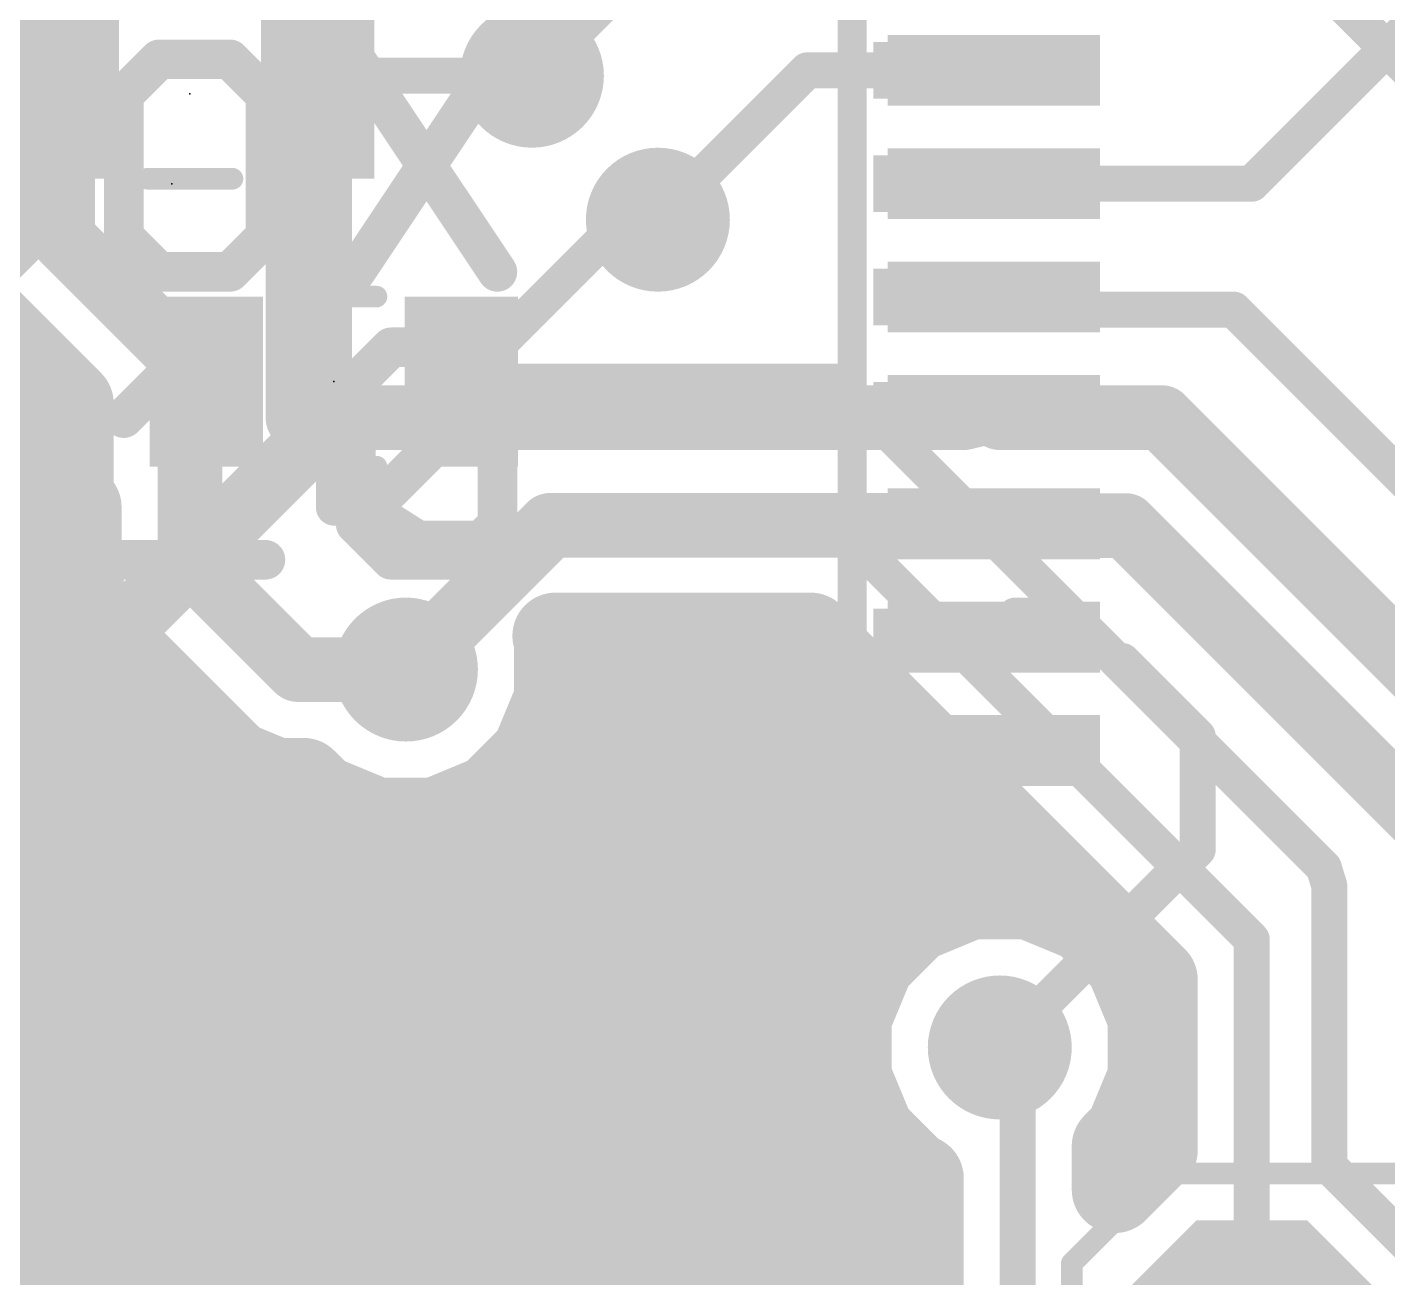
# Model space of a CAD drawing. Extents: x -0.2 to 38.1, y -0.7 to 65.1.
# Drawn here: x 14.22 to 23.82, y 15.77 to 24.6 of the extents above; entities that cross this region are included whole.
import ezdxf

# ---------------------------------------------------------------- set-up
doc = ezdxf.new("R2010")
doc.units = 0
for name, color, linetype in [('1', 22, 'CONTINUOUS'), ('16', 175, 'CONTINUOUS'), ('17', 82, 'CONTINUOUS'), ('18', 82, 'CONTINUOUS'), ('21', 253, 'CONTINUOUS'), ('22', 253, 'CONTINUOUS'), ('23', 7, 'CONTINUOUS'), ('24', 7, 'CONTINUOUS'), ('51', 253, 'CONTINUOUS')]:
    doc.layers.add(name, color=color, linetype=linetype)

# ---------------------------------------------------------------- blocks, each defined once
blk = doc.blocks.new('OCTAGONP')
at = {"const_width": 0.5}
blk.add_lwpolyline([(-0.25, -0.1036), (-0.25, 0.1036), (-0.1036, 0.25), (0.1036, 0.25), (0.25, 0.1036), (0.25, -0.1036), (0.1036, -0.25), (-0.1036, -0.25), (-0.25, -0.1036), (-0.25, 0.1036)], dxfattribs=at)
blk = doc.blocks.new('RECT')
blk.add_solid([(-0.5, -0.5), (0.5, -0.5), (-0.5, 0.5), (0.5, 0.5)])
blk = doc.blocks.new('ROUNDV')
at = {"const_width": 0.5}
blk.add_lwpolyline([(0, -0.25, 1), (0, 0.25, 1), (0, -0.25)], format="xyb", dxfattribs=at)

msp = doc.modelspace()

# ---------------------------------------------------------------- linework, layer by layer
at = {"layer": '1'}
for points, const_width in [([(16.129, 27.432), (16.129, 21.844)], 0.4572), ([(25.019, 25.654), (22.86, 23.495)], 0.254), ([(18.542, 25.019), (17.78, 24.257)], 0.254), ([(19.723, 24.295), (18.669, 23.241)], 0.254), ([(21.04, 24.295), (19.723, 24.295)], 0.254), ([(22.86, 23.495), (21.04, 23.495)], 0.254), ([(21.082, 22.606), (21.04, 22.695)], 0.254), ([(22.733, 22.606), (21.082, 22.606)], 0.254), ([(24.511, 20.828), (22.733, 22.606)], 0.254), ([(20.828, 21.844), (21.04, 21.895)], 0.4572), ([(21.082, 21.844), (21.04, 21.895)], 0.4572), ([(16.383, 21.844), (14.478, 19.939)], 0.4572), ([(16.129, 21.844), (16.383, 21.844)], 0.4572), ([(20.828, 21.844), (16.383, 21.844)], 0.4572), ([(21.082, 21.844), (22.225, 21.844)], 0.4572), ([(22.225, 21.844), (24.384, 19.685)], 0.4572), ([(20.7552, 21.095), (20.7079, 21.0836)], 0.4572), ([(21.04, 21.095), (20.7552, 21.095)], 0.4572), ([(21.082, 21.082), (21.04, 21.095)], 0.4572), ([(17.9086, 21.0836), (16.891, 20.066)], 0.4572), ([(20.7079, 21.0836), (17.9086, 21.0836)], 0.4572), ([(21.971, 21.082), (21.082, 21.082)], 0.4572), ([(24.765, 18.288), (21.971, 21.082)], 0.4572), ([(21.192, 20.447), (21.04, 20.295)], 0.254), ([(21.59, 20.447), (21.192, 20.447)], 0.254), ([(21.911, 20.126), (21.59, 20.447)], 0.254), ([(16.891, 20.066), (16.764, 19.939)], 0.4572), ([(14.478, 19.939), (14.478, 17.78)], 0.4572), ([(21.9478, 20.126), (21.911, 20.126)], 0.254), ([(22.479, 19.5948), (21.9478, 20.126)], 0.254), ([(22.479, 18.796), (22.479, 19.5948)], 0.254), ([(21.082, 17.399), (22.479, 18.796)], 0.254), ([(14.478, 17.78), (14.44, 17.695)], 0.4572), ([(15.24, 15.621), (15.24, 17.695)], 0.254), ([(16.129, 17.653), (16.04, 17.695)], 0.254), ([(16.129, 16.383), (16.129, 17.653)], 0.254), ([(17.653, 17.653), (17.64, 17.695)], 0.254), ([(17.653, 16.002), (17.653, 17.653)], 0.254), ([(18.44, 17.695), (18.44, 16.231)], 0.254), ([(19.24, 17.695), (19.24, 16.32)], 0.254), ([(17.6896, 14.646), (16.129, 16.383)], 0.254), ([(19.24, 16.32), (22.86, 12.7)], 0.254), ([(18.44, 16.231), (19.939, 14.732)], 0.254), ([(19.05, 14.605), (17.653, 16.002)], 0.254)]:
    msp.add_lwpolyline(points, dxfattribs=dict(at, const_width=const_width))
for points, const_width in [([(19.723, 24.3585, 1), (19.723, 24.2315)], 0.127), ([(19.7679, 24.2501, 1), (19.6781, 24.3399)], 0.127), ([(21.04, 24.2315, 1), (21.04, 24.3585)], 0.127), ([(17.7351, 24.3019, 1), (17.8249, 24.2121)], 0.127), ([(21.04, 23.5585, 1), (21.04, 23.4315)], 0.127), ([(22.86, 23.4315, 1), (22.86, 23.5585)], 0.127), ([(22.8151, 23.5399, 1), (22.9049, 23.4501)], 0.127), ([(18.6241, 23.2859, 1), (18.7139, 23.1961)], 0.127), ([(21.0974, 22.7221, 1), (20.9826, 22.6679)], 0.127), ([(21.082, 22.6695, 1), (21.082, 22.5425)], 0.127), ([(21.0246, 22.5789, 1), (21.1394, 22.6331)], 0.127), ([(22.7779, 22.6509, 1), (22.6881, 22.5611)], 0.127), ([(22.733, 22.5425, 1), (22.733, 22.6695)], 0.127), ([(21.1282, 21.9677, 1), (20.9518, 21.8223)], 0.2286), ([(21.0667, 21.7839, 1), (21.0133, 22.0061)], 0.2286), ([(16.129, 21.9583, 1), (16.129, 21.7297)], 0.2286), ([(16.383, 21.9583, 1), (16.383, 21.7297)], 0.2286), ([(16.4638, 21.7632, 1), (16.3022, 21.9248)], 0.2286), ([(16.383, 21.7297, 1), (16.383, 21.9583)], 0.2286), ([(20.8013, 21.9551, 1), (20.8547, 21.7329)], 0.2286), ([(20.828, 21.7297, 1), (20.828, 21.9583)], 0.2286), ([(21.082, 21.9583, 1), (21.082, 21.7297)], 0.2286), ([(20.9938, 21.7713, 1), (21.1702, 21.9167)], 0.2286), ([(22.3058, 21.9248, 1), (22.1442, 21.7632)], 0.2286), ([(22.225, 21.7297, 1), (22.225, 21.9583)], 0.2286), ([(16.0147, 21.844, 1), (16.2433, 21.844)], 0.2286), ([(20.7552, 21.2093, 1), (20.7552, 20.9807)], 0.2286), ([(20.7819, 20.9839, 1), (20.7285, 21.2061)], 0.2286), ([(21.0738, 21.2042, 1), (21.0062, 20.9858)], 0.2286), ([(21.04, 20.9807, 1), (21.04, 21.2093)], 0.2286), ([(17.9086, 21.1979, 1), (17.9086, 20.9693)], 0.2286), ([(17.9894, 21.0028, 1), (17.8278, 21.1644)], 0.2286), ([(20.6812, 21.1948, 1), (20.7347, 20.9725)], 0.2286), ([(20.7079, 20.9693, 1), (20.7079, 21.1979)], 0.2286), ([(21.082, 21.1963, 1), (21.082, 20.9677)], 0.2286), ([(21.0482, 20.9728, 1), (21.1158, 21.1912)], 0.2286), ([(22.0518, 21.1628, 1), (21.8902, 21.0012)], 0.2286), ([(21.971, 20.9677, 1), (21.971, 21.1963)], 0.2286), ([(21.192, 20.5105, 1), (21.192, 20.3835)], 0.127), ([(21.2369, 20.4021, 1), (21.1471, 20.4919)], 0.127), ([(21.6349, 20.4919, 1), (21.5451, 20.4021)], 0.127), ([(21.59, 20.3835, 1), (21.59, 20.5105)], 0.127), ([(20.9951, 20.3399, 1), (21.0849, 20.2501)], 0.127), ([(16.8102, 20.1468, 1), (16.9718, 19.9852)], 0.2286), ([(16.9718, 19.9852, 1), (16.8102, 20.1468)], 0.2286), ([(14.5923, 19.939, 1), (14.3637, 19.939)], 0.2286), ([(21.911, 20.1895, 1), (21.911, 20.0625)], 0.127), ([(21.8661, 20.0811, 1), (21.9559, 20.1709)], 0.127), ([(21.9927, 20.1709, 1), (21.9029, 20.0811)], 0.127), ([(21.9478, 20.0625, 1), (21.9478, 20.1895)], 0.127), ([(14.3972, 20.0198, 1), (14.5588, 19.8582)], 0.2286), ([(16.6832, 20.0198, 1), (16.8448, 19.8582)], 0.2286), ([(22.5425, 19.5948, 1), (22.4155, 19.5948)], 0.127), ([(22.4341, 19.5499, 1), (22.5239, 19.6397)], 0.127), ([(22.5239, 18.7511, 1), (22.4341, 18.8409)], 0.127), ([(22.4155, 18.796, 1), (22.5425, 18.796)], 0.127), ([(14.5823, 17.7334, 1), (14.3737, 17.8266)], 0.2286), ([(14.3637, 17.78, 1), (14.5923, 17.78)], 0.2286), ([(14.3357, 17.7416, 1), (14.5443, 17.6484)], 0.2286), ([(15.3035, 17.695, 1), (15.1765, 17.695)], 0.127), ([(16.0671, 17.7524, 1), (16.0129, 17.6376)], 0.127), ([(16.1925, 17.653, 1), (16.0655, 17.653)], 0.127), ([(16.1019, 17.5956, 1), (16.1561, 17.7104)], 0.127), ([(17.7007, 17.7138, 1), (17.5793, 17.6762)], 0.127), ([(17.7165, 17.653, 1), (17.5895, 17.653)], 0.127), ([(18.5035, 17.695, 1), (18.3765, 17.695)], 0.127), ([(19.3035, 17.695, 1), (19.1765, 17.695)], 0.127), ([(17.5923, 17.6342, 1), (17.7137, 17.6718)], 0.127), ([(21.0371, 17.4439, 1), (21.1269, 17.3541)], 0.127), ([(16.0655, 16.383, 1), (16.1925, 16.383)], 0.127), ([(16.1762, 16.4254, 1), (16.0818, 16.3406)], 0.127), ([(19.2849, 16.3649, 1), (19.1951, 16.2751)], 0.127), ([(18.4849, 16.2759, 1), (18.3951, 16.1861)], 0.127), ([(19.1765, 16.32, 1), (19.3035, 16.32)], 0.127), ([(18.3765, 16.231, 1), (18.5035, 16.231)], 0.127), ([(17.6979, 16.0469, 1), (17.6081, 15.9571)], 0.127), ([(17.5895, 16.002, 1), (17.7165, 16.002)], 0.127)]:
    msp.add_lwpolyline(points, format="xyb", dxfattribs=dict(at, const_width=const_width))
at = {"layer": '16'}
for points, const_width in [([(28.194, 20.066), (22.352, 25.908)], 0.254), ([(14.467, 25.411), (14.467, 24.13)], 0.4572), ([(14.467, 24.13), (14.467, 23.114)], 0.4572), ([(16.394, 24.257), (16.267, 24.13)], 0.254), ([(17.78, 24.257), (16.394, 24.257)], 0.254), ([(16.267, 24.13), (16.383, 24.13)], 0.254), ([(16.383, 24.13), (16.383, 21.209)], 0.254), ([(15.483, 22.098), (14.467, 23.114)], 0.4572), ([(17.283, 22.098), (18.426, 23.241)], 0.254), ([(18.669, 23.241), (18.426, 23.241)], 0.254), ([(13.7995, 22.668), (14.5242, 21.9432)], 0.6096), ([(15.367, 21.982), (15.483, 22.098)], 0.4572), ([(7.5041, 21.9456), (14.5218, 21.9456)], 0.6096), ([(14.5242, 21.9432), (14.5242, 21.2665)], 0.6096), ([(15.367, 20.828), (15.367, 21.982)], 0.4572), ([(19.939, 22.098), (17.283, 22.098)], 0.254), ([(23.368, 18.669), (19.939, 22.098)], 0.254), ([(7.8788, 21.336), (14.5242, 21.336)], 0.6096), ([(14.5242, 21.2665), (14.5796, 21.2111)], 0.6096), ([(14.5796, 21.2111), (14.5796, 20.6714)], 0.6096), ([(16.383, 21.209), (16.6332, 21.209)], 0.254), ([(16.6332, 21.209), (16.9792, 20.99)], 0.254), ([(7.9447, 20.7264), (14.5796, 20.7264)], 0.6096), ([(16.129, 20.066), (15.367, 20.828)], 0.4572), ([(16.9792, 20.99), (20.031, 20.99)], 0.254), ([(20.031, 20.99), (22.86, 18.161)], 0.254), ([(14.5796, 20.6714), (14.6995, 20.382)], 0.6096), ([(14.6995, 20.382), (14.921, 20.1605)], 0.6096), ([(17.9578, 20.2782), (17.947, 20.3042)], 0.6096), ([(17.947, 20.3042), (19.7469, 20.3042)], 0.6096), ([(17.9578, 19.8538), (17.9578, 20.2782)], 0.6096), ([(19.7469, 20.3042), (22.1742, 17.8769)], 0.6096), ([(14.921, 20.1605), (15.683, 19.3985)], 0.6096), ([(7.7453, 20.1168), (14.9646, 20.1168)], 0.6096), ([(17.9578, 20.1168), (19.9343, 20.1168)], 0.6096), ([(16.891, 20.066), (16.129, 20.066)], 0.4572), ([(17.7954, 19.4617), (17.9578, 19.8538)], 0.6096), ([(7.0606, 19.5072), (15.5742, 19.5072)], 0.6096), ([(17.8142, 19.5072), (20.5439, 19.5072)], 0.6096), ([(15.683, 19.3985), (15.9724, 19.2786)], 0.6096), ([(17.4953, 19.1616), (17.7954, 19.4617)], 0.6096), ([(15.9724, 19.2786), (16.1697, 19.2786)], 0.6096), ([(16.1697, 19.2786), (16.2867, 19.1616)], 0.6096), ([(16.2867, 19.1616), (16.6788, 18.9992)], 0.6096), ([(17.1032, 18.9992), (17.4953, 19.1616)], 0.6096), ([(16.6788, 18.9992), (17.1032, 18.9992)], 0.6096), ([(1.3208, 18.8976), (21.1535, 18.8976)], 0.6096), ([(20.8698, 18.4658), (20.4777, 18.3034)], 0.6096), ([(21.2942, 18.4658), (20.8698, 18.4658)], 0.6096), ([(21.6863, 18.3034), (21.2942, 18.4658)], 0.6096), ([(23.4071, 18.542), (23.368, 18.669)], 0.254), ([(23.4071, 16.5608), (23.4071, 18.542)], 0.254), ([(1.3208, 18.288), (20.4623, 18.288)], 0.6096), ([(20.4777, 18.3034), (20.1776, 18.0033)], 0.6096), ([(21.9864, 18.0033), (21.6863, 18.3034)], 0.6096), ([(21.7017, 18.288), (21.7631, 18.288)], 0.6096), ([(20.1776, 18.0033), (20.0152, 17.6112)], 0.6096), ([(22.1488, 17.6112), (21.9864, 18.0033)], 0.6096), ([(22.86, 18.161), (22.86, 15.24)], 0.254), ([(22.1742, 17.8769), (22.1742, 16.6735)], 0.6096), ([(1.3208, 17.6784), (20.043, 17.6784)], 0.6096), ([(22.121, 17.6784), (22.1742, 17.6784)], 0.6096), ([(20.0152, 17.6112), (20.0152, 17.1868)], 0.6096), ([(22.1488, 17.1868), (22.1488, 17.6112)], 0.6096), ([(20.0152, 17.1868), (20.1776, 16.7947)], 0.6096), ([(21.082, 17.399), (21.209, 17.399)], 0.254), ([(21.209, 17.399), (21.209, 8.639)], 0.254), ([(21.9864, 16.7947), (22.1488, 17.1868)], 0.6096), ([(1.3208, 17.0688), (20.0641, 17.0688)], 0.6096), ([(22.0999, 17.0688), (22.1742, 17.0688)], 0.6096), ([(20.1776, 16.7947), (20.4777, 16.4946)], 0.6096), ([(21.8948, 16.7031), (21.9864, 16.7947)], 0.6096), ([(21.8948, 16.3941), (21.8948, 16.7031)], 0.6096), ([(22.1742, 16.6735), (21.8948, 16.3941)], 0.6096), ([(1.3208, 16.4592), (20.5232, 16.4592)], 0.6096), ([(20.4777, 16.4946), (20.5232, 16.4758)], 0.6096), ([(20.5232, 16.4758), (20.5232, 13.9937)], 0.6096), ([(21.8948, 16.4592), (21.9599, 16.4592)], 0.6096), ([(24.7279, 15.24), (23.4071, 16.5608)], 0.254), ([(1.3208, 15.8496), (20.5232, 15.8496)], 0.6096)]:
    msp.add_lwpolyline(points, dxfattribs=dict(at, const_width=const_width))
for points, const_width in [([(14.5813, 24.13, 1), (14.3527, 24.13)], 0.2286), ([(16.394, 24.3205, 1), (16.394, 24.1935)], 0.127), ([(16.4389, 24.2121, 1), (16.3491, 24.3019)], 0.127), ([(17.78, 24.1935, 1), (17.78, 24.3205)], 0.127), ([(14.3527, 24.13, 1), (14.5813, 24.13)], 0.2286), ([(16.267, 24.1935, 1), (16.267, 24.0665)], 0.127), ([(16.2221, 24.1749, 1), (16.3119, 24.0851)], 0.127), ([(16.4465, 24.13, 1), (16.3195, 24.13)], 0.127), ([(16.383, 24.0665, 1), (16.383, 24.1935)], 0.127), ([(14.5478, 23.1948, 1), (14.3862, 23.0332)], 0.2286), ([(18.426, 23.3045, 1), (18.426, 23.1775)], 0.127), ([(18.4709, 23.1961, 1), (18.3811, 23.2859)], 0.127), ([(18.669, 23.1775, 1), (18.669, 23.3045)], 0.127), ([(14.3527, 23.114, 1), (14.5813, 23.114)], 0.2286), ([(15.5638, 22.0172, 1), (15.4022, 22.1788)], 0.2286), ([(15.4022, 22.0172, 1), (15.5638, 22.1788)], 0.2286), ([(14.6766, 21.9432, 1), (14.3718, 21.9432)], 0.3048), ([(14.4164, 21.8355, 1), (14.632, 22.051)], 0.3048), ([(14.5218, 21.7932, 1), (14.5218, 22.098)], 0.3048), ([(15.4813, 21.982, 1), (15.2527, 21.982)], 0.2286), ([(17.283, 22.1615, 1), (17.283, 22.0345)], 0.127), ([(17.2381, 22.1429, 1), (17.3279, 22.0531)], 0.127), ([(19.9839, 22.1429, 1), (19.8941, 22.0531)], 0.127), ([(19.939, 22.0345, 1), (19.939, 22.1615)], 0.127), ([(15.2862, 22.0628, 1), (15.4478, 21.9012)], 0.2286), ([(14.5242, 21.1836, 1), (14.5242, 21.4884)], 0.3048), ([(14.632, 21.3743, 1), (14.4164, 21.1588)], 0.3048), ([(14.732, 21.2111, 1), (14.4272, 21.2111)], 0.3048), ([(14.3718, 21.2665, 1), (14.6766, 21.2665)], 0.3048), ([(14.4718, 21.1034, 1), (14.6874, 21.3189)], 0.3048), ([(16.383, 21.2725, 1), (16.383, 21.1455)], 0.127), ([(16.6671, 21.2627, 1), (16.5992, 21.1553)], 0.127), ([(16.6332, 21.1455, 1), (16.6332, 21.2725)], 0.127), ([(16.3195, 21.209, 1), (16.4465, 21.209)], 0.127), ([(14.5796, 20.574, 1), (14.5796, 20.8788)], 0.3048), ([(15.4478, 20.9088, 1), (15.2862, 20.7472)], 0.2286), ([(16.9792, 21.0535, 1), (16.9792, 20.9265)], 0.127), ([(16.9452, 20.9363, 1), (17.0131, 21.0437)], 0.127), ([(20.0759, 21.0349, 1), (19.9861, 20.9451)], 0.127), ([(20.031, 20.9265, 1), (20.031, 21.0535)], 0.127), ([(14.7204, 20.7297, 1), (14.4388, 20.6131)], 0.3048), ([(15.2527, 20.828, 1), (15.4813, 20.828)], 0.2286), ([(14.4272, 20.6714, 1), (14.732, 20.6714)], 0.3048), ([(14.8072, 20.4897, 1), (14.5917, 20.2742)], 0.3048), ([(14.5587, 20.3237, 1), (14.8403, 20.4403)], 0.3048), ([(18.0878, 20.3625, 1), (17.8062, 20.2459)], 0.3048), ([(17.947, 20.4566, 1), (17.947, 20.1518)], 0.3048), ([(18.1102, 20.2782, 1), (17.8054, 20.2782)], 0.3048), ([(19.8547, 20.412, 1), (19.6392, 20.1964)], 0.3048), ([(19.7469, 20.1518, 1), (19.7469, 20.4566)], 0.3048), ([(15.0287, 20.2682, 1), (14.8132, 20.0527)], 0.3048), ([(17.817, 20.2199, 1), (18.0986, 20.3365)], 0.3048), ([(14.8132, 20.0527, 1), (15.0287, 20.2682)], 0.3048), ([(14.9646, 19.9644, 1), (14.9646, 20.2692)], 0.3048), ([(17.9578, 20.2692, 1), (17.9578, 19.9644)], 0.3048), ([(19.9343, 19.9644, 1), (19.9343, 20.2692)], 0.3048), ([(16.129, 20.1803, 1), (16.129, 19.9517)], 0.2286), ([(16.0482, 19.9852, 1), (16.2098, 20.1468)], 0.2286), ([(16.891, 19.9517, 1), (16.891, 20.1803)], 0.2286), ([(18.0986, 19.7955, 1), (17.817, 19.9121)], 0.3048), ([(17.8054, 19.8538, 1), (18.1102, 19.8538)], 0.3048), ([(15.5742, 19.3548, 1), (15.5742, 19.6596)], 0.3048), ([(17.8142, 19.6596, 1), (17.8142, 19.3548)], 0.3048), ([(20.5439, 19.3548, 1), (20.5439, 19.6596)], 0.3048), ([(15.7413, 19.5393, 1), (15.6247, 19.2577)], 0.3048), ([(17.9032, 19.3539, 1), (17.6876, 19.5695)], 0.3048), ([(15.5752, 19.2907, 1), (15.7907, 19.5062)], 0.3048), ([(17.6546, 19.52, 1), (17.9362, 19.4034)], 0.3048), ([(15.9724, 19.431, 1), (15.9724, 19.1262)], 0.3048), ([(15.9141, 19.1378, 1), (16.0307, 19.4194)], 0.3048), ([(16.2775, 19.3864, 1), (16.062, 19.1708)], 0.3048), ([(16.1697, 19.1262, 1), (16.1697, 19.431)], 0.3048), ([(16.345, 19.3024, 1), (16.2284, 19.0208)], 0.3048), ([(16.1789, 19.0538, 1), (16.3945, 19.2694)], 0.3048), ([(17.3875, 19.2694, 1), (17.6031, 19.0538)], 0.3048), ([(17.5536, 19.0208, 1), (17.437, 19.3024)], 0.3048), ([(16.6788, 19.1516, 1), (16.6788, 18.8468)], 0.3048), ([(17.1032, 18.8468, 1), (17.1032, 19.1516)], 0.3048), ([(16.6205, 18.8584, 1), (16.7371, 19.14)], 0.3048), ([(17.0449, 19.14, 1), (17.1615, 18.8584)], 0.3048), ([(21.1535, 18.7452, 1), (21.1535, 19.05)], 0.3048), ([(20.8698, 18.6182, 1), (20.8698, 18.3134)], 0.3048), ([(20.9281, 18.325, 1), (20.8115, 18.6066)], 0.3048), ([(21.3525, 18.6066, 1), (21.2359, 18.325)], 0.3048), ([(21.2942, 18.3134, 1), (21.2942, 18.6182)], 0.3048), ([(23.4287, 18.6877, 1), (23.3073, 18.6503)], 0.127), ([(23.3231, 18.6241, 1), (23.4129, 18.7139)], 0.127), ([(23.4706, 18.542, 1), (23.3436, 18.542)], 0.127), ([(20.4194, 18.4442, 1), (20.536, 18.1626)], 0.3048), ([(20.5855, 18.1956, 1), (20.3699, 18.4112)], 0.3048), ([(20.4623, 18.1356, 1), (20.4623, 18.4404)], 0.3048), ([(21.7941, 18.4112, 1), (21.5785, 18.1956)], 0.3048), ([(21.7017, 18.4404, 1), (21.7017, 18.1356)], 0.3048), ([(21.628, 18.1626, 1), (21.7446, 18.4442)], 0.3048), ([(21.7631, 18.1356, 1), (21.7631, 18.4404)], 0.3048), ([(23.3464, 18.5233, 1), (23.4678, 18.5607)], 0.127), ([(20.0698, 18.1111, 1), (20.2854, 17.8955)], 0.3048), ([(20.3184, 17.945, 1), (20.0368, 18.0616)], 0.3048), ([(22.1272, 18.0616, 1), (21.8456, 17.945)], 0.3048), ([(21.8786, 17.8955, 1), (22.0942, 18.1111)], 0.3048), ([(22.9235, 18.161, 1), (22.7965, 18.161)], 0.127), ([(22.8151, 18.1161, 1), (22.9049, 18.2059)], 0.127), ([(22.3266, 17.8769, 1), (22.0218, 17.8769)], 0.3048), ([(22.0664, 17.7692, 1), (22.282, 17.9847)], 0.3048), ([(20.043, 17.526, 1), (20.043, 17.8308)], 0.3048), ([(22.121, 17.8308, 1), (22.121, 17.526)], 0.3048), ([(22.1742, 17.526, 1), (22.1742, 17.8308)], 0.3048), ([(20.1676, 17.6112, 1), (19.8628, 17.6112)], 0.3048), ([(22.3012, 17.6112, 1), (21.9964, 17.6112)], 0.3048), ([(19.8744, 17.6695, 1), (20.156, 17.5529)], 0.3048), ([(22.008, 17.5529, 1), (22.2896, 17.6695)], 0.3048), ([(20.156, 17.2451, 1), (19.8744, 17.1285)], 0.3048), ([(21.082, 17.4625, 1), (21.082, 17.3355)], 0.127), ([(21.2725, 17.399, 1), (21.1455, 17.399)], 0.127), ([(21.209, 17.3355, 1), (21.209, 17.4625)], 0.127), ([(22.2896, 17.1285, 1), (22.008, 17.2451)], 0.3048), ([(19.8628, 17.1868, 1), (20.1676, 17.1868)], 0.3048), ([(20.0641, 16.9164, 1), (20.0641, 17.2212)], 0.3048), ([(22.0999, 17.2212, 1), (22.0999, 16.9164)], 0.3048), ([(21.9964, 17.1868, 1), (22.3012, 17.1868)], 0.3048), ([(22.1742, 16.9164, 1), (22.1742, 17.2212)], 0.3048), ([(20.2854, 16.9025, 1), (20.0698, 16.6869)], 0.3048), ([(22.0941, 16.6869, 1), (21.8786, 16.9025)], 0.3048), ([(20.0368, 16.7364, 1), (20.3184, 16.853)], 0.3048), ([(22.0472, 16.7031, 1), (21.7424, 16.7031)], 0.3048), ([(21.8456, 16.853, 1), (22.1272, 16.7364)], 0.3048), ([(21.787, 16.8109, 1), (22.0026, 16.5954)], 0.3048), ([(22.282, 16.5658, 1), (22.0664, 16.7813)], 0.3048), ([(22.0218, 16.6735, 1), (22.3266, 16.6735)], 0.3048), ([(20.536, 16.6354, 1), (20.4194, 16.3538)], 0.3048), ([(20.3699, 16.3868, 1), (20.5855, 16.6024)], 0.3048), ([(20.6756, 16.4758, 1), (20.3708, 16.4758)], 0.3048), ([(20.4649, 16.335, 1), (20.5815, 16.6166)], 0.3048), ([(20.5232, 16.3068, 1), (20.5232, 16.6116)], 0.3048), ([(21.8948, 16.6116, 1), (21.8948, 16.3068)], 0.3048), ([(21.9599, 16.3068, 1), (21.9599, 16.6116)], 0.3048), ([(21.787, 16.5019, 1), (22.0026, 16.2864)], 0.3048), ([(23.452, 16.6057, 1), (23.3622, 16.5159)], 0.127), ([(23.3436, 16.5608, 1), (23.4706, 16.5608)], 0.127), ([(21.7424, 16.3941, 1), (22.0472, 16.3941)], 0.3048), ([(20.5232, 15.6972, 1), (20.5232, 16.002)], 0.3048)]:
    msp.add_lwpolyline(points, format="xyb", dxfattribs=dict(at, const_width=const_width))
at = {"layer": '21'}
for points, const_width in [([(20.04, 27.895), (20.04, 19.095)], 0.2032), ([(14.0122, 24.3726), (14.2621, 24.1226)], 0.2794), ([(15.1494, 24.3726), (14.8994, 24.1226)], 0.2794), ([(15.6493, 24.3726), (15.1494, 24.3726)], 0.2794), ([(15.8993, 24.1226), (15.6493, 24.3726)], 0.2794), ([(16.5365, 24.3726), (17.5365, 22.8727)], 0.2794), ([(17.5365, 24.3726), (16.5365, 22.8727)], 0.2794), ([(14.2621, 24.1226), (14.2621, 23.8726)], 0.2794), ([(14.8994, 24.1226), (14.8994, 23.1227)], 0.2794), ([(15.8993, 23.1227), (15.8993, 24.1226)], 0.2794), ([(14.2621, 23.8726), (14.0122, 23.6226)], 0.2794), ([(14.0122, 23.6226), (14.2621, 23.3727)], 0.2794), ([(14.2621, 23.3727), (14.2621, 23.1227)], 0.2794), ([(14.2621, 23.1227), (14.0122, 22.8727)], 0.2794), ([(14.8994, 23.1227), (15.1494, 22.8727)], 0.2794), ([(15.6493, 22.8727), (15.8993, 23.1227)], 0.2794), ([(15.1494, 22.8727), (15.6493, 22.8727)], 0.2794), ([(14.8994, 21.8406), (15.3993, 22.3406)], 0.2794), ([(15.3993, 22.3406), (15.3993, 20.8407)], 0.2794), ([(16.5365, 22.0906), (16.7865, 22.3406)], 0.2794), ([(16.7865, 22.3406), (17.2865, 22.3406)], 0.2794), ([(17.2865, 22.3406), (17.5365, 22.0906)], 0.2794), ([(16.5365, 21.0907), (16.5365, 22.0906)], 0.2794), ([(16.5365, 21.0907), (17.5365, 22.0906)], 0.2794), ([(17.5365, 22.0906), (17.5365, 21.0907)], 0.2794), ([(16.7865, 20.8407), (16.5365, 21.0907)], 0.2794), ([(17.5365, 21.0907), (17.2865, 20.8407)], 0.2794), ([(14.8994, 20.8407), (15.8993, 20.8407)], 0.2794), ([(17.2865, 20.8407), (16.7865, 20.8407)], 0.2794), ([(20.04, 19.095), (19.64, 18.695)], 0.2032), ([(19.64, 18.695), (10.84, 18.695)], 0.2032), ([(22.225, 16.51), (21.59, 15.875)], 0.1524), ([(22.225, 16.51), (26.035, 16.51)], 0.1524), ([(21.59, 15.875), (21.59, 14.605)], 0.1524)]:
    msp.add_lwpolyline(points, dxfattribs=dict(at, const_width=const_width))
for points, const_width in [([(15.1494, 24.4424, 1), (15.1494, 24.3027)], 0.1397), ([(15.1988, 24.3232, 1), (15.1, 24.422)], 0.1397), ([(15.6987, 24.422, 1), (15.5999, 24.3232)], 0.1397), ([(15.6493, 24.3027, 1), (15.6493, 24.4424)], 0.1397), ([(16.5947, 24.4113, 1), (16.4784, 24.3338)], 0.1397), ([(17.5946, 24.3338, 1), (17.4783, 24.4113)], 0.1397), ([(14.332, 24.1226, 1), (14.1923, 24.1226)], 0.1397), ([(14.2128, 24.0732, 1), (14.3115, 24.172)], 0.1397), ([(14.9692, 24.1226, 1), (14.8295, 24.1226)], 0.1397), ([(14.85, 24.172, 1), (14.9488, 24.0732)], 0.1397), ([(15.9692, 24.1226, 1), (15.8294, 24.1226)], 0.1397), ([(15.8499, 24.0732, 1), (15.9487, 24.172)], 0.1397), ([(14.3115, 23.8232, 1), (14.2128, 23.922)], 0.1397), ([(14.1923, 23.8726, 1), (14.332, 23.8726)], 0.1397), ([(14.332, 23.3727, 1), (14.1923, 23.3727)], 0.1397), ([(14.2128, 23.3233, 1), (14.3115, 23.4221)], 0.1397), ([(14.3115, 23.0733, 1), (14.2128, 23.1721)], 0.1397), ([(14.9488, 23.1721, 1), (14.85, 23.0733)], 0.1397), ([(15.9487, 23.0733, 1), (15.8499, 23.1721)], 0.1397), ([(14.1923, 23.1227, 1), (14.332, 23.1227)], 0.1397), ([(14.8295, 23.1227, 1), (14.9692, 23.1227)], 0.1397), ([(15.8294, 23.1227, 1), (15.9692, 23.1227)], 0.1397), ([(15.1494, 22.9426, 1), (15.1494, 22.8029)], 0.1397), ([(15.1, 22.8233, 1), (15.1988, 22.9221)], 0.1397), ([(15.5999, 22.9221, 1), (15.6987, 22.8233)], 0.1397), ([(15.6493, 22.8029, 1), (15.6493, 22.9426)], 0.1397), ([(16.4784, 22.9114, 1), (16.5947, 22.834)], 0.1397), ([(17.4783, 22.834, 1), (17.5946, 22.9114)], 0.1397), ([(15.4692, 22.3406, 1), (15.3295, 22.3406)], 0.1397), ([(15.4487, 22.2912, 1), (15.35, 22.39)], 0.1397), ([(16.7865, 22.4104, 1), (16.7865, 22.2707)], 0.1397), ([(16.8359, 22.2912, 1), (16.7371, 22.39)], 0.1397), ([(17.3359, 22.39, 1), (17.2371, 22.2912)], 0.1397), ([(17.2865, 22.2707, 1), (17.2865, 22.4104)], 0.1397), ([(16.6064, 22.0906, 1), (16.4667, 22.0906)], 0.1397), ([(16.4871, 22.14, 1), (16.5859, 22.0412)], 0.1397), ([(17.6063, 22.0906, 1), (17.4666, 22.0906)], 0.1397), ([(17.5859, 22.0412, 1), (17.4871, 22.14)], 0.1397), ([(17.4871, 22.0412, 1), (17.5859, 22.14)], 0.1397), ([(14.85, 21.89, 1), (14.9488, 21.7912)], 0.1397), ([(16.5859, 21.1401, 1), (16.4871, 21.0413)], 0.1397), ([(17.5859, 21.0413, 1), (17.4871, 21.1401)], 0.1397), ([(16.4871, 21.1401, 1), (16.5859, 21.0413)], 0.1397), ([(16.4667, 21.0907, 1), (16.6064, 21.0907)], 0.1397), ([(17.4666, 21.0907, 1), (17.6063, 21.0907)], 0.1397), ([(14.8994, 20.9106, 1), (14.8994, 20.7709)], 0.1397), ([(15.8993, 20.7709, 1), (15.8993, 20.9106)], 0.1397), ([(16.7865, 20.9106, 1), (16.7865, 20.7709)], 0.1397), ([(16.7371, 20.7913, 1), (16.8359, 20.8901)], 0.1397), ([(17.2371, 20.8901, 1), (17.3359, 20.7913)], 0.1397), ([(17.2865, 20.7709, 1), (17.2865, 20.9106)], 0.1397), ([(15.3295, 20.8407, 1), (15.4692, 20.8407)], 0.1397), ([(19.9892, 19.095, 1), (20.0908, 19.095)], 0.1016), ([(20.0759, 19.0591, 1), (20.0041, 19.1309)], 0.1016), ([(19.6041, 18.7309, 1), (19.6759, 18.6591)], 0.1016), ([(19.64, 18.6442, 1), (19.64, 18.7458)], 0.1016), ([(22.225, 16.5481, 1), (22.225, 16.4719)], 0.0762), ([(22.2519, 16.4831, 1), (22.1981, 16.5369)], 0.0762), ([(21.6281, 15.875, 1), (21.5519, 15.875)], 0.0762), ([(21.5631, 15.9019, 1), (21.6169, 15.8481)], 0.0762)]:
    msp.add_lwpolyline(points, format="xyb", dxfattribs=dict(at, const_width=const_width))
at = {"layer": '22', "const_width": 0.1524}
for points in [[(15.667, 23.53), (15.067, 23.53)], [(16.083, 22.698), (16.683, 22.698)], [(16.083, 21.498), (16.683, 21.498)]]:
    msp.add_lwpolyline(points, dxfattribs=at)
at = {"layer": '22', "const_width": 0.0762}
for points in [[(15.067, 23.5681, 1), (15.067, 23.4919)], [(15.667, 23.4919, 1), (15.667, 23.5681)], [(16.083, 22.7361, 1), (16.083, 22.6599)], [(16.683, 22.6599, 1), (16.683, 22.7361)], [(16.083, 21.5361, 1), (16.083, 21.4599)], [(16.683, 21.4599, 1), (16.683, 21.5361)]]:
    msp.add_lwpolyline(points, format="xyb", dxfattribs=at)
at = {"layer": '23'}
msp.add_point((15.24, 23.495), dxfattribs=at)
at = {"layer": '24'}
for p in [(15.367, 24.13), (16.383, 22.098)]:
    msp.add_point(p, dxfattribs=at)

# ---------------------------------------------------------------- block references
at = {"layer": '1', "rotation": 90}
for p, xscale, yscale in [((21.04, 24.295), 0.5, 1.5), ((21.04, 23.495), 0.5, 1.5), ((21.04, 22.695), 0.5, 1.5), ((21.04, 21.895), 0.5, 1.5), ((21.04, 21.095), 0.5, 1.5), ((21.04, 20.295), 0.5, 1.5), ((21.04, 19.495), 0.5, 1.5), ((14.44, 17.695), 1.5, 0.5), ((15.24, 17.695), 1.5, 0.5), ((16.04, 17.695), 1.5, 0.5), ((16.84, 17.695), 1.5, 0.5), ((17.64, 17.695), 1.5, 0.5), ((18.44, 17.695), 1.5, 0.5), ((19.24, 17.695), 1.5, 0.5)]:
    msp.add_blockref('RECT', p, dxfattribs=dict(at, xscale=xscale, yscale=yscale))
at = {"layer": '16', "xscale": 0.8, "yscale": 1.2, "rotation": 180}
for p in [(14.467, 24.13), (16.267, 24.13)]:
    msp.add_blockref('RECT', p, dxfattribs=at)
at = {"layer": '16', "xscale": 0.8, "yscale": 1.2}
for p in [(15.483, 22.098), (17.283, 22.098)]:
    msp.add_blockref('RECT', p, dxfattribs=at)
at = {"layer": '17', "xscale": 1.8796, "yscale": 1.8796, "rotation": 270}
msp.add_blockref('OCTAGONP', (22.86, 15.24), dxfattribs=at)
msp.add_blockref('OCTAGONP', (22.86, 15.24), dxfattribs=at)
at = {"layer": '18', "xscale": 1.016, "yscale": 1.016}
for p in [(17.78, 24.257), (17.78, 24.257), (18.669, 23.241), (18.669, 23.241), (16.891, 20.066), (16.891, 20.066), (21.082, 17.399), (21.082, 17.399)]:
    msp.add_blockref('ROUNDV', p, dxfattribs=at)
at = {"layer": '51', "rotation": 90}
for p, xscale, yscale in [((20.7651, 24.295), 0.4001, 1.1501), ((20.7651, 23.495), 0.3998, 1.1501), ((20.7651, 22.6951), 0.4001, 1.1501), ((20.7651, 21.895), 0.4001, 1.1501), ((20.7651, 21.0951), 0.4, 1.1501), ((20.7651, 20.295), 0.4, 1.1501), ((20.7651, 19.495), 0.3998, 1.1501), ((14.4401, 17.97), 1.1501, 0.4001), ((15.24, 17.97), 1.1501, 0.3998), ((16.04, 17.97), 1.1501, 0.4001), ((16.8401, 17.97), 1.1501, 0.4001), ((17.6399, 17.97), 1.1501, 0.4), ((18.44, 17.97), 1.1501, 0.4), ((19.24, 17.97), 1.1501, 0.3998)]:
    msp.add_blockref('RECT', p, dxfattribs=dict(at, xscale=xscale, yscale=yscale))

doc.saveas('drawing.dxf')
